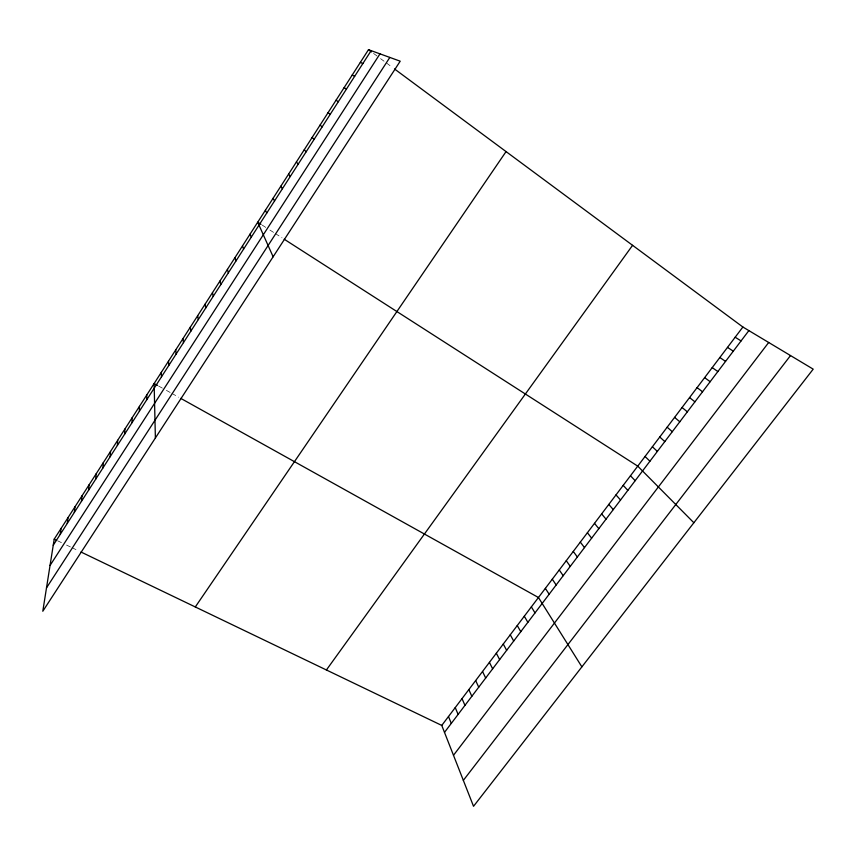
<?xml version="1.0" encoding="UTF-8"?>
<svg xmlns="http://www.w3.org/2000/svg" width="856" height="856" viewBox="0 0 856 856"><rect width="100%" height="100%" fill="white"/><g stroke="black" fill="none" stroke-linecap="round" stroke-linejoin="round"><path stroke-width="0.64" stroke-dasharray="4.28 3.21" d="M57.566 540.757L64.296 543.988M66.543 545.069L70.984 547.209M72.097 547.744L78.763 550.943M158.595 386.035L163.057 388.517M166.406 390.379L170.836 392.851M171.938 393.46L178.583 397.163M262.15 225.075L266.591 227.921M269.918 230.061L274.316 232.875M275.407 233.581L282.009 237.818M373.537 53.425L378.566 57.149M380.588 58.647L385.564 62.338M386.57 63.077L392.551 67.506"/><path stroke-width="1.28" d="M139.389 411.222L139.442 406.407M132.017 422.682L132.156 417.76M124.687 434.088L124.901 429.049M117.39 445.441L117.679 440.294M110.124 456.74L110.499 451.487M102.902 467.986L103.341 462.625M95.701 479.178L96.225 473.71M88.543 490.317L89.142 484.742M81.416 501.413L82.09 495.72M74.322 512.444L75.071 506.656M67.26 523.423L68.084 517.538M60.241 534.358L61.129 528.366M54.206 539.141L42.8 611.248L400.212 61.193L368.497 49.691L54.206 539.141L56.453 540.222M53.243 545.24L371.151 50.654M50.044 565.474L379.978 53.864M46.502 587.858L389.833 57.427M195.296 606.957L506.057 151.587M326.404 669.981L632.584 245.319M441.76 725.428L742.89 327.024L813.2 369.15L473.529 806.309L441.76 725.428L80.967 552.002M444.489 732.383L748.872 330.609M453.487 755.292L768.688 342.486M463.342 780.372L790.516 355.561M360.333 62.413L362.88 63.526M352.201 75.071L354.651 76.323M157.472 385.403L154.123 383.541L155.385 437.983M180.776 398.382L538.445 597.509L581.877 666.856M344.123 87.665L346.466 89.067M735.176 337.232L741.071 340.913M261.037 224.358L257.709 222.228L273.128 256.779M284.181 239.209L637.741 466.135L693.852 522.749M727.493 347.397L733.303 351.174M719.843 357.519L725.556 361.382M336.066 100.206L338.313 101.746M712.224 367.599L717.852 371.558M704.627 377.635L710.18 381.69M368.497 49.691L371.525 51.927M394.52 68.972L742.89 327.024M697.073 387.629L702.541 391.77M328.062 112.671L330.202 114.351M689.551 397.591L694.922 401.817M682.061 407.499L687.347 411.822M674.592 417.375L679.803 421.783M667.166 427.208L672.292 431.702M320.091 125.083L322.134 126.902M659.762 436.999L664.802 441.578M652.39 446.746L657.355 451.422M645.05 456.462L649.929 461.213M312.162 137.431L314.109 139.4M630.465 475.765L635.173 480.687M623.211 485.363L627.844 490.36M615.988 494.918L620.547 500M304.265 149.725L306.127 151.822M608.798 504.43L613.27 509.598M601.64 513.91L606.027 519.153M594.503 523.348L598.826 528.676M296.411 161.955L298.177 164.191M587.398 532.753L591.635 538.157M580.315 542.115L584.488 547.594M573.274 551.435L577.361 556.999M566.255 560.723L570.267 566.362M288.6 174.121L290.259 176.496M559.257 569.978L563.195 575.692M552.291 579.191L556.165 584.98M545.358 588.372L549.156 594.235M280.822 186.234L282.394 188.737M531.362 606.893L535.011 612.907M524.3 616.234L527.874 622.323M517.27 625.533L520.769 631.707M273.085 198.292L274.562 200.925M510.262 634.799L513.686 641.037M503.285 644.033L506.645 650.346M496.341 653.214L499.626 659.612M265.381 210.287L266.762 213.058M489.429 662.373L492.639 668.836M482.538 671.489L485.673 678.027M475.669 680.573L478.739 687.175M468.831 689.615L471.838 696.292M462.026 698.624L464.958 705.365M455.242 707.591L458.11 714.407M448.49 716.525L451.283 723.406M250.08 234.105L251.29 237.133M242.494 245.929L243.607 249.085M234.929 257.699L235.956 260.973M227.418 269.415L228.349 272.818M219.928 281.068L220.784 284.599M212.481 292.666L213.24 296.315M205.066 304.212L205.74 307.989M197.683 315.704L198.282 319.598M190.342 327.142L190.856 331.154M183.024 338.527L183.462 342.657M175.748 349.858L176.101 354.106M168.504 361.146L168.771 365.501M161.303 372.371L161.484 376.843M146.761 395.001L146.793 399.699"/></g></svg>
